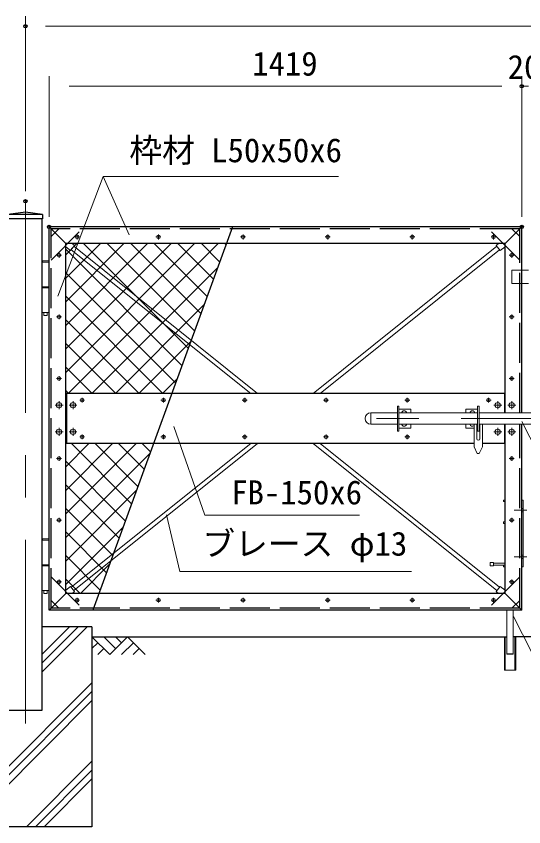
# Model space of a CAD drawing. Units: millimetres, scale not verified. Extents: x -6300 to 6300, y -4455 to 4455.
# Drawn here: x -3487 to -1963, y -2008 to 424 of the extents above; entities that cross this region are included whole.
import ezdxf
from ezdxf.enums import TextEntityAlignment as Align

# ---------------------------------------------------------------- set-up
doc = ezdxf.new("R2010")
doc.units = ezdxf.units.MM
doc.header["$LTSCALE"] = 20
doc.header["$PDMODE"] = 32
doc.header["$PDSIZE"] = 10
doc.linetypes.add('DASHED', pattern=[7.5, 6, -1.5])
doc.linetypes.add('USER1', pattern=[50.8, 31.75, -6.35, 6.35, -6.35])
for name, color, linetype, lineweight in [('0-1_D-STR1', 1, 'Continuous', 25), ('0-2_D-STR3', 3, 'Continuous', 13), ('0-3_D-BMK', 2, 'USER1', 13), ('0-4_D-STR-DIM', 7, 'Continuous', 13), ('0-5_D-BGD', 7, 'Continuous', 25), ('0-7_Defpoints', 8, 'Continuous', 25), ('0-8_D-STR4', 7, 'Continuous', 25), ('0-9_D-DCR-HCH', 7, 'Continuous', 13), ('0-A_D-STR-TXT', 7, 'Continuous', 13), ('0-B_D-STR2', 7, 'Continuous', 13)]:
    doc.layers.add(name, color=color, linetype=linetype, lineweight=lineweight)
doc.styles.add('ＭＳ ゴシック', font='')
doc.styles.get('ＭＳ ゴシック').set_extended_font_data('MS Gothic')

msp = doc.modelspace()

# ---------------------------------------------------------------- linework, layer by layer
at = {"layer": '0-1_D-STR1'}
for p, q in [((-3407.81, -170.84), (-3511.01, -170.84)), ((-3407.81, -183.84), (-3511.01, -183.84)), ((-3407.81, -170.84), (-3407.81, -183.84)), ((-3388.41, -1357.84), (-3388.41, -207.84)), ((-1969.41, -207.84), (-3388.41, -207.84)), ((-3388.41, -207.84), (-3338.41, -257.84)), ((-1969.41, -207.84), (-2019.41, -257.84)), ((-1969.41, -765.84), (-1969.41, -207.84)), ((-3338.41, -1307.84), (-3338.41, -257.84)), ((-2019.41, -257.84), (-3338.41, -257.84)), ((-2019.41, -765.84), (-2019.41, -257.84)), ((-2019.41, -707.84), (-3338.41, -707.84)), ((-3336.41, -707.84), (-3336.41, -857.84)), ((-2021.41, -707.84), (-2021.41, -765.84)), ((-2021.41, -799.84), (-2021.41, -857.84)), ((-2019.41, -1307.84), (-2019.41, -799.84)), ((-1969.41, -1357.84), (-1969.41, -799.84)), ((-2112.16, -857.84), (-3338.41, -857.84)), ((-2019.41, -857.84), (-2087.16, -857.84)), ((-3338.41, -1307.84), (-3388.41, -1357.84)), ((-2019.41, -1307.84), (-3338.41, -1307.84)), ((-2019.41, -1307.84), (-1969.41, -1357.84)), ((-1969.41, -1357.84), (-3388.41, -1357.84))]:
    msp.add_line(p, q, dxfattribs=at)
at = {"layer": '0-1_D-STR1', "linetype": 'DASHED'}
for p, q in [((-3382.41, -1351.84), (-3382.41, -213.84)), ((-1975.41, -213.84), (-3382.41, -213.84)), ((-1975.41, -765.84), (-1975.41, -213.84)), ((-1975.41, -1351.84), (-1975.41, -799.84)), ((-1975.41, -1351.84), (-3382.41, -1351.84))]:
    msp.add_line(p, q, dxfattribs=at)
at = {"layer": '0-1_D-STR1'}
for points in [[(-3407.81, -170.84), (-3459.41, -163.84), (-3511.01, -170.84)], [(-3509.41, -1657.84), (-3409.41, -1657.84), (-3409.41, -183.84)]]:
    msp.add_lwpolyline(points, dxfattribs=at)
at = {"layer": '0-2_D-STR3', "linetype": 'DASHED'}
for p, q in [((-3382.41, -307.84), (-3288.41, -213.84)), ((-3382.41, -237.13), (-3359.12, -213.84)), ((-1975.41, -307.84), (-2069.41, -213.84)), ((-1975.41, -237.13), (-1998.7, -213.84)), ((-1999.41, -375.84), (-1999.41, -339.84)), ((-1997.41, -337.84), (-1969.41, -337.84)), ((-1969.41, -377.84), (-1997.41, -377.84)), ((-3382.41, -1257.84), (-3288.41, -1351.84)), ((-1975.41, -1257.84), (-2069.41, -1351.84)), ((-3382.41, -1328.55), (-3359.12, -1351.84)), ((-1975.41, -1328.55), (-1998.7, -1351.84))]:
    msp.add_line(p, q, dxfattribs=at)
at = {"layer": '0-2_D-STR3'}
for p, q in [((-3318.75, -257.84), (-3311.71, -263.47)), ((-3313.9, -266.21), (-2762.2, -707.84)), ((-2043.93, -266.21), (-2595.62, -707.84)), ((-2039.07, -257.84), (-2046.11, -263.47)), ((-3322.02, -276.36), (-2783, -707.84)), ((-2035.8, -276.36), (-2574.82, -707.84)), ((-3409.41, -313.84), (-3409.41, -464.84)), ((-3388.41, -313.84), (-3409.41, -313.84)), ((-3388.41, -313.84), (-3388.41, -464.84)), ((-1969.41, -337.84), (-1949.41, -337.84)), ((-3388.41, -387.84), (-3409.41, -387.84)), ((-1969.41, -377.84), (-1949.41, -377.84)), ((-3388.41, -390.84), (-3409.41, -390.84)), ((-3388.41, -464.84), (-3409.41, -464.84)), ((-2342.41, -745.34), (-2342.41, -820.34)), ((-2342.41, -745.34), (-2337.91, -745.34)), ((-2337.91, -745.34), (-2337.91, -820.34)), ((-2101.91, -745.34), (-2101.91, -820.34)), ((-2097.41, -745.34), (-2101.91, -745.34)), ((-2097.41, -745.34), (-2097.41, -820.34)), ((-2422.66, -765.84), (-2422.66, -799.84)), ((-2342.41, -765.84), (-2422.66, -765.84)), ((-2337.91, -754.34), (-2302.41, -754.34)), ((-2101.91, -765.84), (-2337.91, -765.84)), ((-2302.41, -754.34), (-2302.41, -765.84)), ((-2137.41, -754.34), (-2137.41, -765.84)), ((-2101.91, -754.34), (-2137.41, -754.34)), ((-1821.41, -765.84), (-2097.41, -765.84)), ((-2342.41, -799.84), (-2422.66, -799.84)), ((-2101.91, -799.84), (-2337.91, -799.84)), ((-2302.41, -799.84), (-2302.41, -811.34)), ((-2137.41, -799.84), (-2137.41, -811.34)), ((-2112.16, -799.84), (-2112.16, -867.84)), ((-2104.16, -799.84), (-2104.16, -843.34)), ((-1821.41, -799.84), (-2097.41, -799.84)), ((-2095.16, -799.84), (-2095.16, -843.34)), ((-2087.16, -799.84), (-2087.16, -867.84)), ((-2342.41, -820.34), (-2337.91, -820.34)), ((-2337.91, -811.34), (-2302.41, -811.34)), ((-2112.16, -811.34), (-2137.41, -811.34)), ((-2101.91, -811.34), (-2104.16, -811.34)), ((-2097.41, -820.34), (-2101.91, -820.34)), ((-2783, -857.84), (-3321.9, -1289.22)), ((-2762.2, -857.84), (-3313.77, -1299.37)), ((-2595.62, -857.84), (-2044.05, -1299.37)), ((-2574.82, -857.84), (-2035.92, -1289.22)), ((-2102.66, -887.84), (-2112.16, -867.84)), ((-2096.66, -887.84), (-2087.16, -867.84)), ((-2096.66, -887.84), (-2102.66, -887.84)), ((-2019.41, -1027.84), (-2024.41, -1027.84)), ((-2024.41, -1027.84), (-2024.41, -1032.34)), ((-2019.41, -1032.34), (-2024.41, -1032.34)), ((-1964.91, -1051.84), (-1969.41, -1053.87)), ((-1964.91, -1063.84), (-1969.38, -1061.84)), ((-2019.41, -1093.34), (-2024.41, -1093.34)), ((-2024.41, -1093.34), (-2024.41, -1097.84)), ((-2019.41, -1097.84), (-2024.41, -1097.84)), ((-3409.41, -1147.84), (-3409.41, -1298.84)), ((-3388.41, -1147.84), (-3409.41, -1147.84)), ((-3388.41, -1147.84), (-3388.41, -1298.84)), ((-2063.91, -1225.34), (-2063.91, -1215.34)), ((-2053.91, -1215.34), (-2063.91, -1215.34)), ((-2053.91, -1225.34), (-2053.91, -1215.34)), ((-1964.91, -1191.84), (-1969.41, -1193.87)), ((-1964.91, -1203.84), (-1969.38, -1201.84)), ((-3388.41, -1221.84), (-3409.41, -1221.84)), ((-3388.41, -1224.84), (-3409.41, -1224.84)), ((-2053.91, -1225.34), (-2063.91, -1225.34)), ((-2053.91, -1217.34), (-2019.41, -1217.34)), ((-2019.41, -1223.34), (-2053.91, -1223.34)), ((-2024.41, -1223.34), (-2024.41, -1227.84)), ((-2019.41, -1227.84), (-2024.41, -1227.84)), ((-1969.41, -1227.84), (-1964.91, -1227.84)), ((-3338.41, -1297.96), (-3324.09, -1286.49)), ((-2019.41, -1297.96), (-2033.74, -1286.49)), ((-3388.41, -1298.84), (-3409.41, -1298.84)), ((-2013.91, -1357.84), (-2013.91, -1489.34)), ((-1994.91, -1357.84), (-1994.91, -1489.34)), ((-2021.41, -1437.84), (-2021.41, -1537.84)), ((-2019.11, -1437.84), (-2019.11, -1537.84)), ((-1989.71, -1537.84), (-1989.71, -1437.84)), ((-2013.91, -1489.34), (-1994.91, -1489.34)), ((-2012.91, -1490.34), (-2013.91, -1489.34)), ((-2012.91, -1490.34), (-1995.91, -1490.34)), ((-1995.91, -1490.34), (-1994.91, -1489.34))]:
    msp.add_line(p, q, dxfattribs=at)
for points in [[(-3338.41, -267.72), (-3324.21, -279.09), (-3311.71, -263.47)], [(-2019.41, -267.72), (-2033.61, -279.09), (-2046.11, -263.47)], [(-3389.41, -313.84), (-3389.41, -309.84), (-3408.41, -309.84), (-3408.41, -313.84)], [(-3393.66, -464.84), (-3393.66, -473.84), (-3404.16, -473.84), (-3404.16, -464.84)], [(-1969.41, -1027.84), (-1964.91, -1027.84), (-1964.91, -1227.84)], [(-3389.41, -1147.84), (-3389.41, -1143.84), (-3408.41, -1143.84), (-3408.41, -1147.84)], [(-3318.75, -1307.84), (-3311.59, -1302.1), (-3324.09, -1286.49)], [(-2039.07, -1307.84), (-2046.24, -1302.1), (-2033.74, -1286.49)], [(-3393.66, -1298.84), (-3393.66, -1307.84), (-3404.16, -1307.84), (-3404.16, -1298.84)], [(-2021.41, -1537.84), (-1987.41, -1537.84), (-1987.41, -1437.84)]]:
    msp.add_lwpolyline(points, dxfattribs=at)
for centre, radius in [((-3303.91, -237.84), 5.25), ((-3059.91, -237.84), 5.25), ((-2805.91, -237.84), 5.25), ((-2551.91, -237.84), 5.25), ((-2297.91, -237.84), 5.25), ((-2053.91, -237.84), 5.25), ((-3358.41, -292.84), 5.25), ((-1999.41, -292.84), 5.25), ((-3358.41, -477.84), 5.25), ((-1999.41, -477.84), 5.25), ((-3358.41, -662.84), 5.25), ((-1999.41, -662.84), 5.25), ((-3288.91, -727.84), 5.25), ((-3044.91, -727.84), 5.25), ((-2800.91, -727.84), 5.25), ((-2556.91, -727.84), 5.25), ((-2312.91, -727.84), 5.25), ((-2068.91, -727.84), 5.25), ((-3358.41, -742.84), 8), ((-3316.41, -742.84), 8), ((-2041.41, -742.84), 8), ((-1999.41, -742.84), 8), ((-3358.41, -822.84), 8), ((-3316.41, -822.84), 8), ((-2041.41, -822.84), 8), ((-1999.41, -822.84), 8), ((-3288.91, -837.84), 5.25), ((-3044.91, -837.84), 5.25), ((-2800.91, -837.84), 5.25), ((-2556.91, -837.84), 5.25), ((-2312.91, -837.84), 5.25), ((-3358.41, -902.84), 5.25), ((-1999.41, -902.84), 5.25), ((-3358.41, -1087.84), 5.25), ((-1999.41, -1087.84), 5.25), ((-3358.41, -1272.84), 5.25), ((-1999.41, -1272.84), 5.25), ((-3303.91, -1327.84), 5.25), ((-3059.91, -1327.84), 5.25), ((-2805.91, -1327.84), 5.25), ((-2551.91, -1327.84), 5.25), ((-2297.91, -1327.84), 5.25), ((-2053.91, -1327.84), 5.25)]:
    msp.add_circle(centre, radius, dxfattribs=at)
at = {"layer": '0-2_D-STR3', "linetype": 'DASHED'}
for centre, start, end in [((-1997.41, -339.84), 90, 180), ((-1997.41, -375.84), 180, 270)]:
    msp.add_arc(centre, 2, start, end, dxfattribs=at)
at = {"layer": '0-2_D-STR3'}
for centre, radius, start, end in [((-2422.66, -782.84), 17, 90, 270), ((-2322.41, -767.84), 8, 14.47751, 165.52249), ((-2117.41, -767.84), 8, 14.47751, 165.52249), ((-2322.41, -797.84), 8, 194.47751, 345.52249), ((-2117.41, -797.84), 8, 194.47751, 311.0145), ((-2099.66, -843.34), 4.5, 180, 0)]:
    msp.add_arc(centre, radius, start, end, dxfattribs=at)
at = {"layer": '0-3_D-BMK'}
for p, q in [((-3459.41, -130.84), (-3459.41, -1697.84)), ((-3311.35, -237.84), (-3296.47, -237.84)), ((-3303.91, -230.4), (-3303.91, -245.28)), ((-3067.35, -237.84), (-3052.47, -237.84)), ((-3059.91, -230.4), (-3059.91, -245.28)), ((-2813.35, -237.84), (-2798.47, -237.84)), ((-2805.91, -230.4), (-2805.91, -245.28)), ((-2559.35, -237.84), (-2544.47, -237.84)), ((-2551.91, -230.4), (-2551.91, -245.28)), ((-2305.35, -237.84), (-2290.47, -237.84)), ((-2297.91, -230.4), (-2297.91, -245.28)), ((-2061.35, -237.84), (-2046.47, -237.84)), ((-2053.91, -230.4), (-2053.91, -245.28)), ((-3358.41, -285.4), (-3358.41, -300.28)), ((-1999.41, -285.4), (-1999.41, -300.28)), ((-3365.85, -292.84), (-3350.97, -292.84)), ((-2006.85, -292.84), (-1991.97, -292.84)), ((-3365.85, -477.84), (-3350.97, -477.84)), ((-3358.41, -470.4), (-3358.41, -485.28)), ((-2006.85, -477.84), (-1991.97, -477.84)), ((-1999.41, -470.4), (-1999.41, -485.28)), ((-3358.41, -655.4), (-3358.41, -670.28)), ((-1999.41, -655.4), (-1999.41, -670.28)), ((-3365.85, -662.84), (-3350.97, -662.84)), ((-2006.85, -662.84), (-1991.97, -662.84)), ((-3296.35, -727.84), (-3281.47, -727.84)), ((-3288.91, -720.4), (-3288.91, -735.28)), ((-3052.35, -727.84), (-3037.47, -727.84)), ((-3044.91, -720.4), (-3044.91, -735.28)), ((-2808.35, -727.84), (-2793.47, -727.84)), ((-2800.91, -720.4), (-2800.91, -735.28)), ((-2564.35, -727.84), (-2549.47, -727.84)), ((-2556.91, -720.4), (-2556.91, -735.28)), ((-2320.35, -727.84), (-2305.47, -727.84)), ((-2312.91, -720.4), (-2312.91, -735.28)), ((-2076.35, -727.84), (-2061.47, -727.84)), ((-2068.91, -720.4), (-2068.91, -735.28)), ((-3346.41, -742.84), (-3370.41, -742.84)), ((-3358.41, -730.84), (-3358.41, -754.84)), ((-3304.41, -742.84), (-3328.41, -742.84)), ((-3316.41, -730.84), (-3316.41, -754.84)), ((-2029.41, -742.84), (-2053.41, -742.84)), ((-2041.41, -730.84), (-2041.41, -754.84)), ((-1987.41, -742.84), (-2011.41, -742.84)), ((-1999.41, -730.84), (-1999.41, -754.84)), ((-1516.46, -782.84), (-2446.46, -782.84)), ((-3346.41, -822.84), (-3370.41, -822.84)), ((-3358.41, -810.84), (-3358.41, -834.84)), ((-3304.41, -822.84), (-3328.41, -822.84)), ((-3316.41, -810.84), (-3316.41, -834.84)), ((-2029.41, -822.84), (-2053.41, -822.84)), ((-2041.41, -810.84), (-2041.41, -834.84)), ((-1987.41, -822.84), (-2011.41, -822.84)), ((-1999.41, -810.84), (-1999.41, -834.84)), ((-3296.35, -837.84), (-3281.47, -837.84)), ((-3288.91, -830.4), (-3288.91, -845.28)), ((-3052.35, -837.84), (-3037.47, -837.84)), ((-3044.91, -830.4), (-3044.91, -845.28)), ((-2808.35, -837.84), (-2793.47, -837.84)), ((-2800.91, -830.4), (-2800.91, -845.28)), ((-2564.35, -837.84), (-2549.47, -837.84)), ((-2556.91, -830.4), (-2556.91, -845.28)), ((-2320.35, -837.84), (-2305.47, -837.84)), ((-2312.91, -830.4), (-2312.91, -845.28)), ((-3358.41, -895.4), (-3358.41, -910.28)), ((-1999.41, -895.4), (-1999.41, -910.28)), ((-3365.85, -902.84), (-3350.97, -902.84)), ((-2006.85, -902.84), (-1991.97, -902.84)), ((-1991.59, -1057.84), (-1953.85, -1057.84)), ((-3365.85, -1087.84), (-3350.97, -1087.84)), ((-3358.41, -1080.4), (-3358.41, -1095.28)), ((-2006.85, -1087.84), (-1991.97, -1087.84)), ((-1999.41, -1080.4), (-1999.41, -1095.28)), ((-1991.59, -1197.84), (-1953.85, -1197.84)), ((-3365.85, -1272.84), (-3350.97, -1272.84)), ((-3358.41, -1265.4), (-3358.41, -1280.28)), ((-2006.85, -1272.84), (-1991.97, -1272.84)), ((-1999.41, -1265.4), (-1999.41, -1280.28)), ((-3311.35, -1327.84), (-3296.47, -1327.84)), ((-3303.91, -1320.4), (-3303.91, -1335.28)), ((-3067.35, -1327.84), (-3052.47, -1327.84)), ((-3059.91, -1320.4), (-3059.91, -1335.28)), ((-2813.35, -1327.84), (-2798.47, -1327.84)), ((-2805.91, -1320.4), (-2805.91, -1335.28)), ((-2559.35, -1327.84), (-2544.47, -1327.84)), ((-2551.91, -1320.4), (-2551.91, -1335.28)), ((-2305.35, -1327.84), (-2290.47, -1327.84)), ((-2297.91, -1320.4), (-2297.91, -1335.28)), ((-2061.35, -1327.84), (-2046.47, -1327.84)), ((-2053.91, -1320.4), (-2053.91, -1335.28))]:
    msp.add_line(p, q, dxfattribs=at)
at = {"layer": '0-4_D-STR-DIM'}
for p, q in [((-3459.41, -100.84), (-3459.41, 424.2)), ((-519.41, 394.2), (-3399.41, 394.2)), ((-3388.41, -177.84), (-3388.41, 244.2)), ((-1969.41, -177.84), (-1969.41, 244.2)), ((-1969.41, -177.84), (-1969.41, 244.2)), ((-3328.41, 214.2), (-2029.41, 214.2)), ((-2029.41, 214.2), (-2089.41, 214.2)), ((-1969.41, 214.2), (-1949.41, 214.2))]:
    msp.add_line(p, q, dxfattribs=at)
at = {"layer": '0-5_D-BGD'}
for p, q in [((-3259.41, -1437.84), (-2015.41, -1437.84)), ((-659.41, -1437.84), (-1993.41, -1437.84))]:
    msp.add_line(p, q, dxfattribs=at)
at = {"layer": '0-7_Defpoints'}
msp.add_line((-2838.04, -207.84), (-3256.61, -1357.84), dxfattribs=at)
for p in [(-3459.41, 394.2), (-1969.41, 214.2), (-3459.41, -130.84), (-3388.41, -207.84), (-1969.41, -207.84)]:
    msp.add_point(p, dxfattribs=at)
at = {"layer": '0-8_D-STR4'}
for p, q in [((-3259.41, -1407.84), (-3409.41, -1407.84)), ((-3259.41, -1407.84), (-3259.41, -2007.84)), ((-3259.41, -2007.84), (-3659.41, -2007.84))]:
    msp.add_line(p, q, dxfattribs=at)
at = {"layer": '0-9_D-DCR-HCH'}
for p, q in [((-3409.41, -1542.93), (-3274.32, -1407.84)), ((-3409.41, -1516.41), (-3300.84, -1407.84)), ((-3409.41, -1489.89), (-3327.36, -1407.84)), ((-3206.2, -1491.05), (-3259.41, -1437.84)), ((-3241.67, -1455.57), (-3259.41, -1473.23)), ((-3188.46, -1473.31), (-3223.94, -1437.84)), ((-3152.99, -1437.84), (-3206.2, -1491.05)), ((-3170.72, -1455.57), (-3188.46, -1437.84)), ((-3135.25, -1455.57), (-3170.89, -1491.05)), ((-3152.99, -1437.84), (-3099.78, -1491.05)), ((-3223.94, -1473.31), (-3241.76, -1491.05)), ((-3117.51, -1473.31), (-3135.33, -1491.05)), ((-3659.41, -1975.6), (-3259.41, -1575.6)), ((-3659.41, -2002.11), (-3259.41, -1602.11)), ((-3638.62, -2007.84), (-3259.41, -1628.63)), ((-3455.95, -2007.84), (-3259.41, -1811.3)), ((-3429.43, -2007.84), (-3259.41, -1837.82)), ((-3402.92, -2007.84), (-3259.41, -1864.33))]:
    msp.add_line(p, q, dxfattribs=at)
at = {"layer": '0-A_D-STR-TXT'}
msp.add_line((-3226.05, -56.43), (-3147.84, -232.07), dxfattribs=at)
for points in [[(-2519.21, -56.43), (-3226.05, -56.43), (-3362.11, -415.56)], [(-932.08, -1070.09), (-1826.61, -1070.09), (-1968.66, -791.47)], [(-2456.83, -1072.37), (-2920.4, -1072.37), (-3013.94, -807.17)], [(-2300.58, -1242.19), (-2996, -1242.19), (-3035.31, -1071.36)], [(-1251.37, -1640.26), (-1860.37, -1640.26), (-1994.01, -1376.74)]]:
    msp.add_lwpolyline(points, dxfattribs=at)
at = {"layer": '0-B_D-STR2'}
for p, q in [((-3338.41, -291.33), (-3304.92, -257.84)), ((-3338.41, -362.04), (-3234.21, -257.84)), ((-3338.41, -432.75), (-3163.5, -257.84)), ((-3338.41, -503.46), (-3092.79, -257.84)), ((-3338.41, -574.17), (-3022.08, -257.84)), ((-3338.41, -644.88), (-2951.37, -257.84)), ((-3330.65, -707.84), (-2880.65, -257.84)), ((-2970.57, -571.94), (-3284.67, -257.84)), ((-2951.7, -520.1), (-3213.96, -257.84)), ((-2932.83, -468.26), (-3143.25, -257.84)), ((-2913.96, -416.42), (-3072.54, -257.84)), ((-2895.09, -364.58), (-3001.83, -257.84)), ((-2876.22, -312.73), (-2931.12, -257.84)), ((-2857.35, -260.89), (-2860.41, -257.84)), ((-2989.44, -623.79), (-3338.41, -274.81)), ((-3259.94, -707.84), (-2882.74, -330.63)), ((-3008.31, -675.63), (-3338.41, -345.52)), ((-3046.81, -707.84), (-3338.41, -416.23)), ((-3189.23, -707.84), (-2923.2, -441.81)), ((-3117.52, -707.84), (-3338.41, -486.94)), ((-3188.23, -707.84), (-3338.41, -557.65)), ((-3118.52, -707.84), (-2963.67, -552.98)), ((-3258.94, -707.84), (-3338.41, -628.36)), ((-3047.81, -707.84), (-3004.13, -664.16)), ((-3329.65, -707.84), (-3338.41, -699.07)), ((-3338.41, -927.73), (-3268.52, -857.84)), ((-3338.41, -998.44), (-3197.81, -857.84)), ((-3338.41, -1069.15), (-3127.1, -857.84)), ((-3140.39, -1038.52), (-3321.07, -857.84)), ((-3121.52, -986.68), (-3250.36, -857.84)), ((-3102.65, -934.84), (-3179.65, -857.84)), ((-3083.78, -882.99), (-3108.94, -857.84)), ((-3338.41, -1139.86), (-3085.06, -886.51)), ((-3159.26, -1090.36), (-3338.41, -911.21)), ((-3178.13, -1142.2), (-3338.41, -981.92)), ((-3338.41, -1210.57), (-3125.52, -997.68)), ((-3196.99, -1194.05), (-3338.41, -1052.63)), ((-3338.41, -1281.28), (-3165.99, -1108.86)), ((-3215.86, -1245.89), (-3338.41, -1123.34)), ((-3234.73, -1297.73), (-3338.41, -1194.05)), ((-3294.26, -1307.84), (-3206.45, -1220.03)), ((-3295.33, -1307.84), (-3338.41, -1264.76))]:
    msp.add_line(p, q, dxfattribs=at)

# ---------------------------------------------------------------- texts
at = {"layer": '0-4_D-STR-DIM', "style": 'ＭＳ ゴシック'}
for s, p in [('1419', (-2778.29, 224.33)), ('20', (-2011.54, 214.28))]:
    msp.add_text(s, height=72.14, dxfattribs=at).set_placement(p, align=Align.BOTTOM_LEFT)
at = {"layer": '0-A_D-STR-TXT', "style": 'ＭＳ ゴシック'}
for s, p in [('枠材 L50x50x6', (-3147.38, -35.64)), ('FB-150x6', (-2841.35, -1062.25)), ('ブレース φ13', (-2928.37, -1216.08))]:
    msp.add_text(s, height=72.14, dxfattribs=at).set_placement(p, align=Align.BOTTOM_LEFT)

doc.saveas('drawing.dxf')
